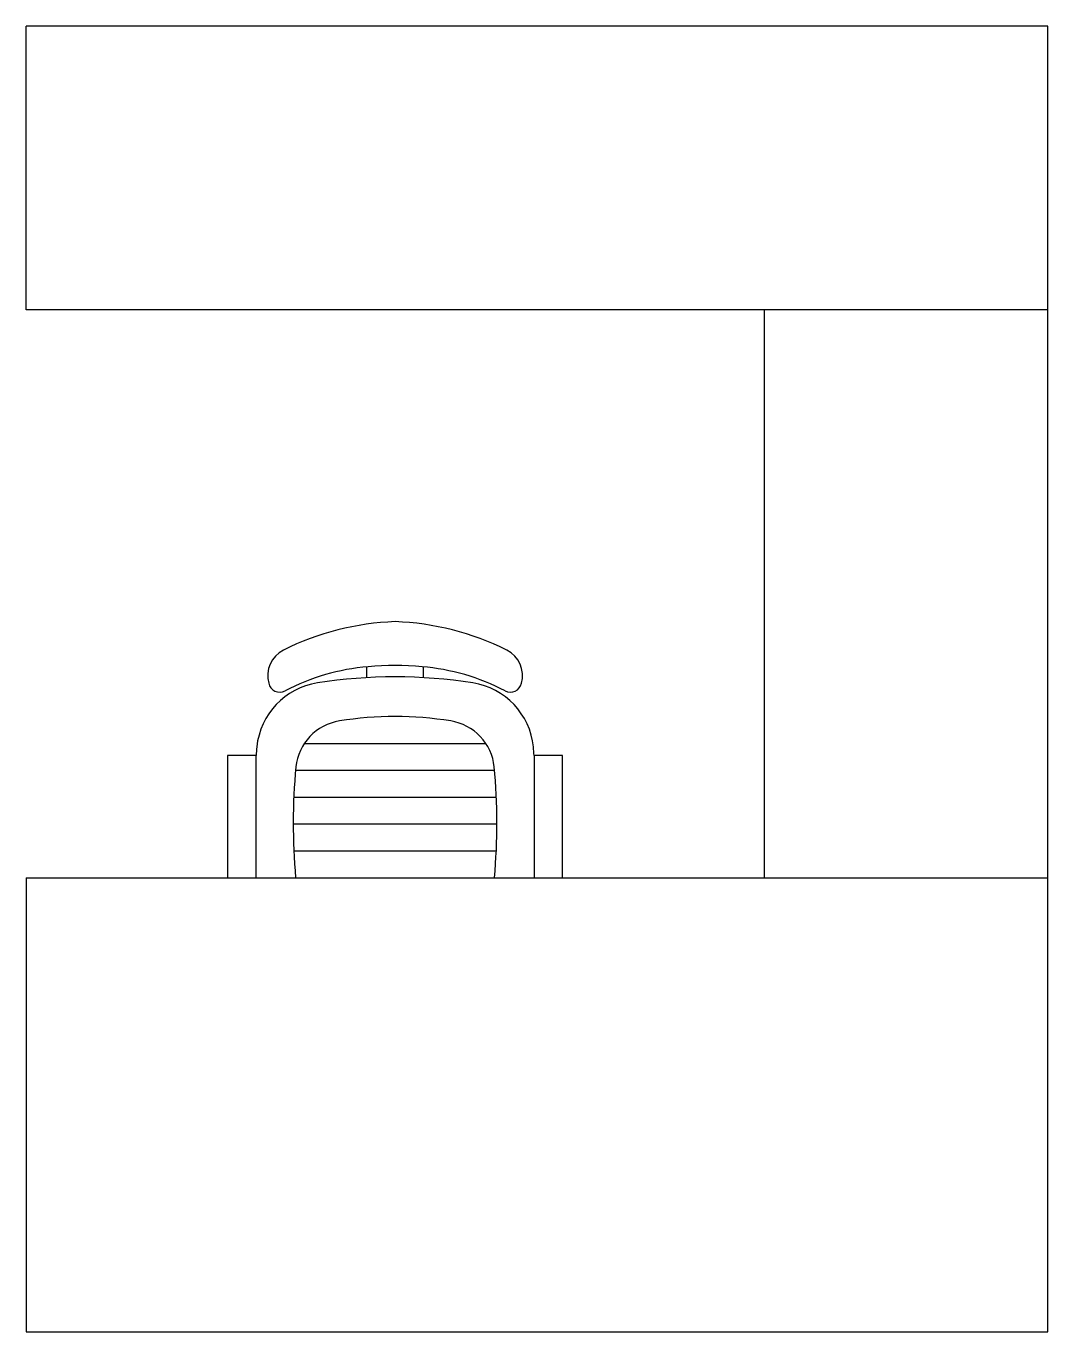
# Model space of a CAD drawing. Header units: millimetres. Extents: x -793.66 to -791.86, y 2702.46 to 2704.76.
import ezdxf

# ---------------------------------------------------------------- set-up
doc = ezdxf.new("R2010")
doc.units = ezdxf.units.MM
doc.header["$LTSCALE"] = 10
doc.layers.add('Móveis_cadeiras', color=2, linetype='Continuous')
doc.layers.add('Móveis_estações', color=2, linetype='Continuous')

msp = doc.modelspace()

# ---------------------------------------------------------------- linework, layer by layer
at = {"layer": 'Móveis_cadeiras'}
for p, q in [((-793.0597, 2703.6131), (-793.0597, 2703.6322)), ((-792.9597, 2703.6131), (-792.9597, 2703.6322))]:
    msp.add_line(p, q, dxfattribs=at)
at = {"layer": 'Móveis_cadeiras', "color": 1}
for p, q in [((-793.1695, 2703.4972), (-792.85, 2703.4972)), ((-793.185, 2703.4499), (-792.8345, 2703.4499)), ((-793.1881, 2703.4026), (-792.8314, 2703.4026)), ((-793.1891, 2703.3552), (-792.8304, 2703.3552)), ((-793.188, 2703.3079), (-792.8315, 2703.3079))]:
    msp.add_line(p, q, dxfattribs=at)
at = {"layer": 'Móveis_cadeiras'}
for points in [[(-792.7871, 2703.603, 0.35992), (-792.8131, 2703.6614, 0.10805), (-793.0097, 2703.7116, 0.10805), (-793.2064, 2703.6614, 0.35992), (-793.2324, 2703.603)], [(-792.7647, 2703.4758, 0.002688), (-792.7661, 2703.491, 0.340817), (-792.8728, 2703.6036, 0.07931), (-793.1467, 2703.6036, 0.340817)], [(-793.1467, 2703.6036, 0.340817), (-793.2534, 2703.491, 0.002688), (-793.2547, 2703.4758, 0.328643)], [(-792.8346, 2703.2606, 0.045416), (-792.835, 2703.4556, 0.340817), (-792.9118, 2703.5367, 0.079866), (-793.1077, 2703.5367, 0.340817), (-793.1845, 2703.4556, 0.045416), (-793.1849, 2703.2606, 0.045416)]]:
    msp.add_lwpolyline(points, format="xyb", dxfattribs=at)
for points in [[(-793.2547, 2703.2606), (-793.2547, 2703.4758), (-793.3047, 2703.4758), (-793.3047, 2703.2606)], [(-792.7147, 2703.2606), (-792.7147, 2703.4758), (-792.7647, 2703.4758), (-792.7647, 2703.2606)]]:
    msp.add_lwpolyline(points, dxfattribs=at)
for centre, radius, start, end in [((-793.0259, 2703.2517), 0.3818, 94.7148, 117.7352), ((-793.0097, 2703.1393), 0.4952, 84.4899, 95.5101), ((-792.9936, 2703.2517), 0.3818, 62.2648, 85.2852), ((-793.2129, 2703.6073), 0.02, 192.3844, 297.7352), ((-792.8066, 2703.6073), 0.02, 242.2648, 347.6156)]:
    msp.add_arc(centre, radius, start, end, dxfattribs=at)
at = {"layer": 'Móveis_estações'}
for p, q in [((-793.6597, 2704.2606), (-793.6597, 2704.7606)), ((-791.8597, 2704.7606), (-793.6597, 2704.7606)), ((-791.8597, 2702.4606), (-791.8597, 2704.7606)), ((-791.8597, 2704.2606), (-793.6597, 2704.2606)), ((-792.3597, 2704.2606), (-792.3597, 2703.2606)), ((-793.6597, 2703.2606), (-793.6597, 2702.4606)), ((-793.6597, 2703.2606), (-791.8597, 2703.2606)), ((-793.6597, 2702.4606), (-791.8597, 2702.4606))]:
    msp.add_line(p, q, dxfattribs=at)

doc.saveas('drawing.dxf')
